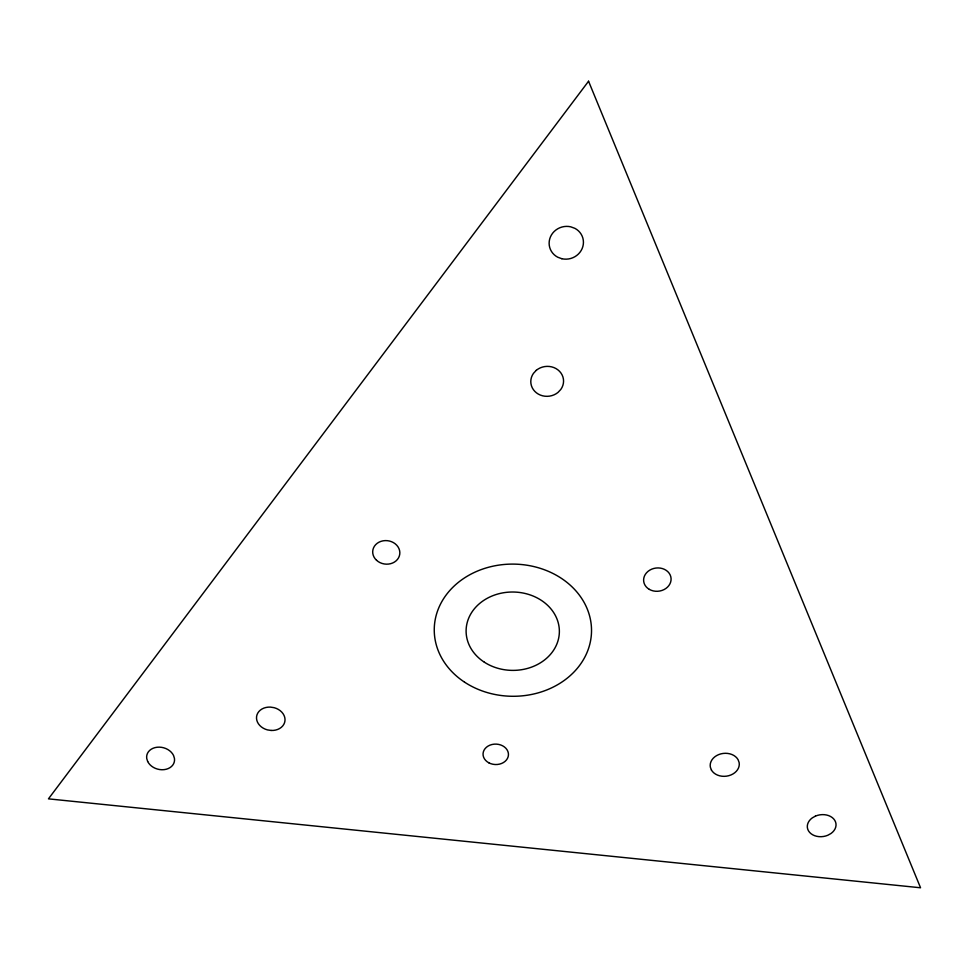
<?xml version="1.0" encoding="UTF-8"?>
<svg xmlns="http://www.w3.org/2000/svg" width="969" height="969" viewBox="0 0 969 969"><rect width="100%" height="100%" fill="white"/><g stroke="black" fill="none" stroke-linecap="round" stroke-linejoin="round"><path stroke-width="1.45" d="M588.558 81.226L48.45 798.856L920.55 887.774L588.558 81.226M536.257 370.352L533.459 373.368A16.4 14.971 -5.6 0 0 536.438 392.833A16.4 14.971 -5.6 0 0 557.999 392.421L560.809 389.441A16.4 14.971 -5.6 0 0 557.914 369.855A16.4 14.971 -5.6 0 0 536.257 370.352M815.426 816.116L812.276 817.884A14.438 10.974 -8.1 0 0 809.636 832.407A14.438 10.974 -8.1 0 0 827.853 835.242L830.99 833.497A14.438 10.974 -8.1 0 0 833.715 818.926A14.438 10.974 -8.1 0 0 815.426 816.116M271.102 730.456L267.408 729.887A14.365 11.58 11.2 0 1 256.579 716.588A14.365 11.58 11.2 0 1 270.412 707.104L274.142 707.685A14.365 11.58 11.2 0 1 284.947 720.984A14.365 11.58 11.2 0 1 271.102 730.456M561.838 258.723L557.72 257.209A17.224 16.328 -16.2 0 1 550.428 236.933A17.224 16.328 -16.2 0 1 570.741 226.819L574.908 228.357A17.224 16.328 -16.2 0 1 582.127 248.621A17.224 16.328 -16.2 0 1 561.838 258.723M711.403 769.992L710.35 767.157A14.596 11.483 -6.3 0 1 720.718 753.918A14.596 11.483 -6.3 0 1 738.099 759.708L739.141 762.567A14.596 11.483 -6.3 0 1 728.749 775.709A14.596 11.483 -6.3 0 1 711.403 769.992M147.663 761.464L146.743 758.545A14.135 11.083 14.4 0 1 157.075 747.244A14.135 11.083 14.4 0 1 173.56 755.505L174.456 758.436A14.135 11.083 14.4 0 1 164.1 769.64A14.135 11.083 14.4 0 1 147.663 761.464M488.848 762.821A12.718 10.223 2 0 0 508.446 754.972A12.718 10.223 2 0 0 489.926 745.161A12.718 10.223 2 0 0 488.848 762.821M649.351 589.394A13.772 11.652 -7.2 0 0 671.032 580.261A13.772 11.652 -7.2 0 0 651.677 569.178A13.772 11.652 -7.2 0 0 649.351 589.394M376.517 560.252A13.602 11.749 7.6 0 0 399.325 556.049A13.602 11.749 7.6 0 0 382.961 540.847A13.602 11.749 7.6 0 0 376.517 560.252M484.391 662.227A46.645 39.196 0.7 0 0 558.98 636.427A46.645 39.196 0.7 0 0 494.82 594.954A46.645 39.196 0.7 0 0 484.391 662.227M464.502 682.115A78.634 66.086 0.7 0 0 590.763 639.637A78.634 66.086 0.7 0 0 483.41 568.815A78.634 66.086 0.7 0 0 464.502 682.115"/></g></svg>
